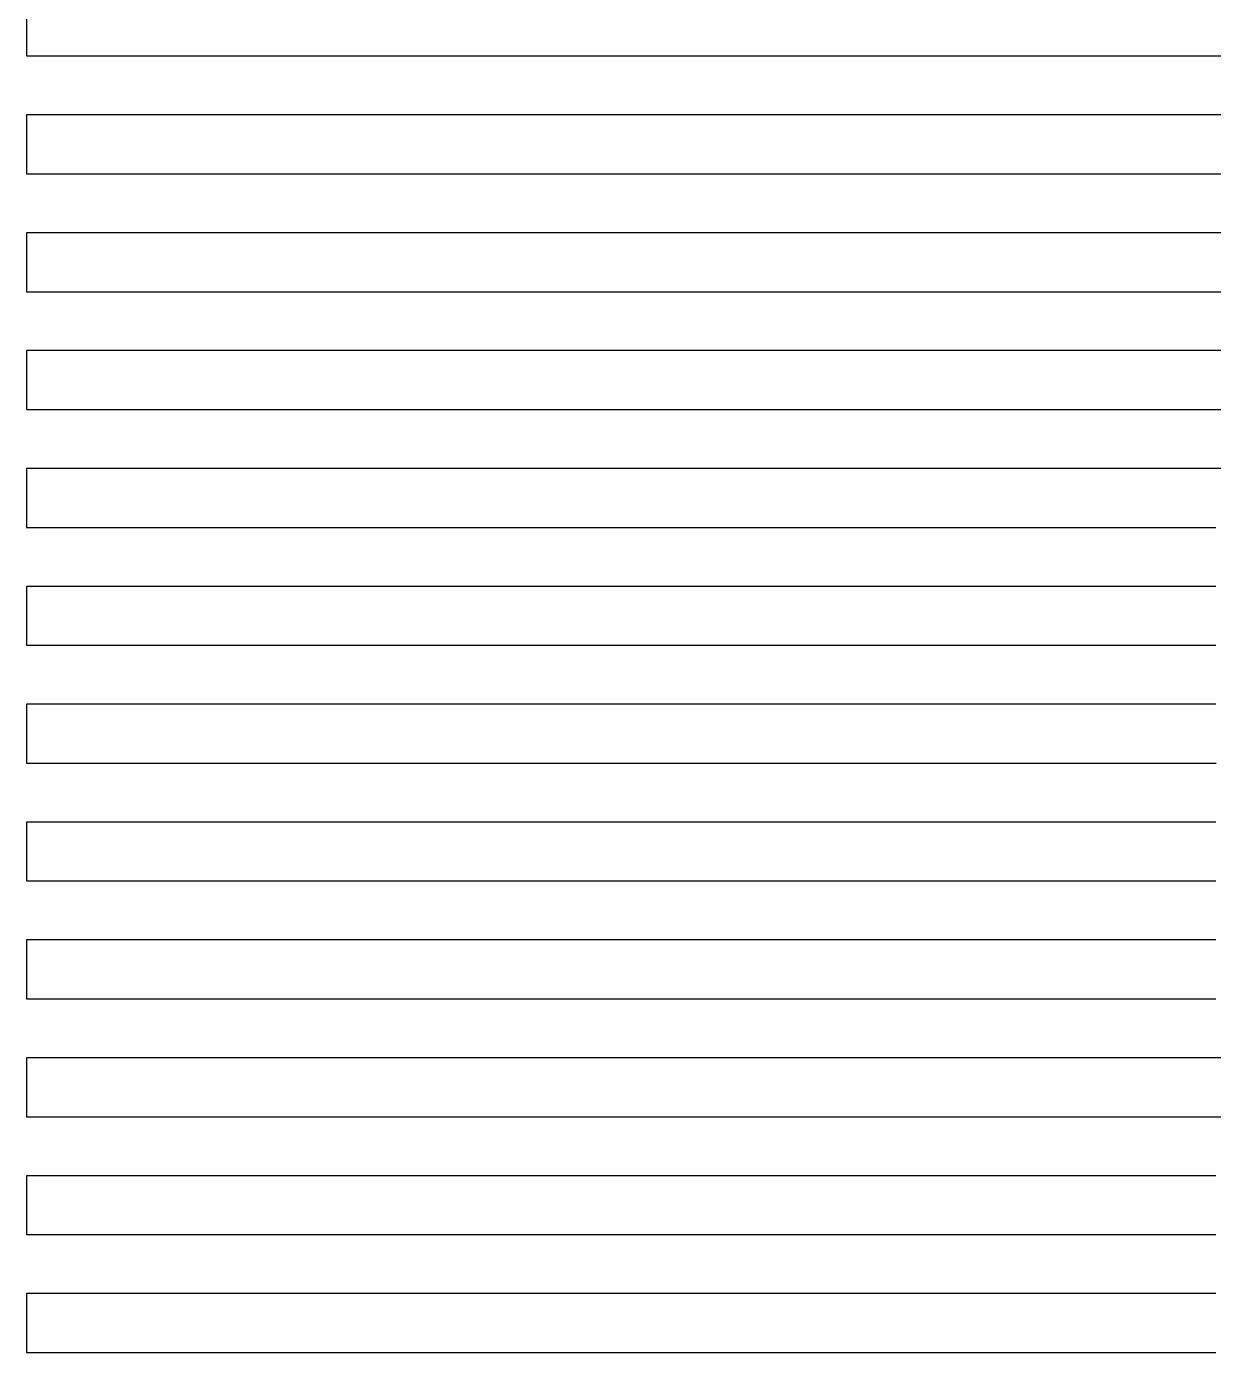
# Model space of a CAD drawing. Extents: x 20 to 170, y 60 to 234.
# Drawn here: x 20 to 38.75, y 126.07 to 147 of the extents above; entities that cross this region are included whole.
import ezdxf

# ---------------------------------------------------------------- set-up
doc = ezdxf.new("R2010")
doc.units = 0
doc.header["$LTSCALE"] = 0.000394
doc.layers.add('SPLINE', color=7, linetype='CONTINUOUS')

msp = doc.modelspace()

# ---------------------------------------------------------------- linework, layer by layer
at = {"layer": 'SPLINE', "color": 2}
for points in [[(20, 147.467438, -40), (20, 146.538559, -40), (27.905815, 146.538559, -40), (27.929451, 146.538559, -39.414444), (27.976707, 146.538559, -39.142025), (28.026337, 146.538559, -38.972904), (28.125626, 146.538559, -38.734924), (28.32177, 146.538559, -38.443748), (28.494316, 146.538559, -38.296589), (28.669207, 146.538559, -38.205769), (29.019009, 146.538559, -38.155647), (29.716219, 146.538559, -38.152569), (31.113033, 146.538559, -38.202648), (31.810265, 146.538559, -38.190109), (32.507484, 146.538559, -38.199528), (33.207077, 146.538559, -38.240208), (33.554504, 146.538559, -38.230808), (34.254089, 146.538559, -38.230808), (35.298748, 146.538559, -38.196369), (35.601265, 146.538559, -38.190109), (35.622517, 146.538559, -38.068008), (36.395401, 146.538559, -31.185509), (36.475761, 146.538559, -30.133453), (36.541935, 146.538559, -29.475895), (36.674278, 146.538559, -28.455057), (37.045334, 146.538559, -26.040924), (37.217873, 146.538559, -24.966888), (37.392784, 146.538559, -24.531651), (37.612587, 146.538559, -24.18095), (38.092358, 146.538559, -23.106934), (38.647781, 146.538559, -21.888918), (39.203209, 146.538559, -20.799221)], [(39.137024, 145.607391, -19.077005), (38.527241, 145.607391, -20.714642), (38.092358, 145.607391, -21.616478), (37.480209, 145.607391, -22.984854), (36.870453, 145.607391, -23.989952), (36.695564, 145.607391, -24.30619), (36.572655, 145.607391, -24.60993), (36.447384, 145.607391, -25.023268), (36.423744, 145.607391, -25.132868), (36.402496, 145.607391, -25.283148), (36.331573, 145.607391, -25.831106), (36.263046, 145.607391, -26.585762), (35.686356, 145.607391, -35.378235), (35.431114, 145.607391, -38.186989), (34.601509, 145.607391, -38.224548), (30.588341, 145.607391, -38.230808), (29.368792, 145.607391, -38.196369), (29.019009, 145.607391, -38.199528), (28.669207, 145.607391, -38.237068), (28.32177, 145.607391, -38.471909), (28.125626, 145.607391, -38.759983), (28.026337, 145.607391, -38.997944), (27.976707, 145.607391, -39.167065), (27.929451, 145.607391, -39.442604), (27.905815, 145.607391, -40), (20, 145.607391, -40), (20, 144.676163, -40), (27.905815, 144.676163, -40), (27.929451, 144.676163, -39.417564), (27.976707, 144.676163, -39.145103), (28.026337, 144.676163, -38.976044), (28.125626, 144.676163, -38.741184), (28.32177, 144.676163, -38.453148), (28.669207, 144.676163, -38.218288), (29.019009, 144.676163, -38.190109), (29.716219, 144.676163, -38.190109), (31.113033, 144.676163, -38.246449), (31.460461, 144.676163, -38.246449), (31.810265, 144.676163, -38.230808), (34.601509, 144.676163, -38.230808), (34.646416, 144.676163, -38.224548), (35.457108, 144.676163, -29.287994), (35.494892, 144.676163, -28.815157), (35.561085, 144.676163, -28.098139), (35.627258, 144.676163, -27.518841), (35.757259, 144.676163, -26.604523), (36.237053, 144.676163, -23.792692), (36.293755, 144.676163, -23.517132), (36.352856, 144.676163, -23.348034), (36.466301, 144.676163, -23.100714), (38.092358, 144.676163, -19.837963), (38.548515, 144.676163, -18.792088), (39.028316, 144.676163, -17.176413)], [(39.257568, 143.747345, -13.666242), (38.439804, 143.747345, -16.856993), (38.418522, 143.747345, -16.913353), (38.255432, 143.747345, -17.270351), (37.742561, 143.747345, -18.541607), (37.392784, 143.747345, -19.252405), (36.695564, 143.747345, -20.711521), (35.998344, 143.747345, -22.223976), (35.844715, 143.747345, -22.530796), (35.669815, 143.747345, -22.953514), (35.452354, 143.747345, -23.620472), (35.386204, 143.747345, -23.845932), (35.322365, 143.747345, -24.18721), (35.298748, 143.747345, -24.41267), (34.80714, 143.747345, -30.637531), (34.70314, 143.747345, -32.074787), (34.471527, 143.747345, -35.757114), (34.450245, 143.747345, -35.863575), (33.904289, 143.747345, -38.149387), (33.883026, 143.747345, -38.196369), (32.852547, 143.747345, -38.196369), (32.507484, 143.747345, -38.208908), (32.160057, 143.747345, -38.237068), (31.810265, 143.747345, -38.258968), (31.113033, 143.747345, -38.246449), (29.716219, 143.747345, -38.199528), (29.019009, 143.747345, -38.190109), (28.669207, 143.747345, -38.252708), (28.32177, 143.747345, -38.493828), (28.125626, 143.747345, -38.788204), (28.026337, 143.747345, -39.023045), (27.976707, 143.747345, -39.195244), (27.929451, 143.747345, -39.467686), (27.905815, 143.747345, -40), (20, 143.747345, -40), (20, 142.816132, -40), (27.905815, 142.816132, -40), (27.929451, 142.816132, -39.498924), (27.976707, 142.816132, -39.226543), (28.026337, 142.816132, -39.057465), (28.125626, 142.816132, -38.819485), (28.32177, 142.816132, -38.528309), (28.494316, 142.816132, -38.381107), (28.669207, 142.816132, -38.290287), (29.019009, 142.816132, -38.240208), (29.716219, 142.816132, -38.233948), (31.810265, 142.816132, -38.230808), (32.507484, 142.816132, -38.171329), (33.020355, 142.816132, -38.155647), (33.533222, 142.816132, -38.171329), (33.554504, 142.816132, -37.945869), (33.904289, 142.816132, -32.807545), (34.384071, 142.816132, -25.280008), (34.426605, 142.816132, -24.995049), (34.471527, 142.816132, -24.804049), (34.733875, 142.816132, -23.773932), (34.842602, 142.816132, -23.404394), (35.298748, 142.816132, -22.007877), (36.695564, 142.816132, -18.707527), (37.392784, 142.816132, -17.332951), (37.655121, 142.816132, -16.929033), (38.092358, 142.816132, -15.973975), (38.418522, 142.816132, -15.231877), (39.27409, 142.816132, -12.360547)], [(39.295364, 141.884872, -11.486949), (38.439804, 141.884872, -13.644342), (37.588947, 141.884872, -15.654596), (37.567673, 141.884872, -15.698457), (36.695564, 141.884872, -17.076193), (35.298748, 141.884872, -19.953823), (34.622791, 141.884872, -21.456779), (34.454983, 141.884872, -21.841938), (34.284813, 141.884872, -22.493216), (33.925583, 141.884872, -23.911652), (33.774296, 141.884872, -24.64123), (33.646671, 141.884872, -25.521126), (33.582851, 141.884872, -26.106705), (33.502502, 141.884872, -26.983442), (32.87381, 141.884872, -36.170456), (32.661121, 141.884872, -38.152569), (31.113033, 141.884872, -38.155647), (29.716219, 141.884872, -38.171329), (29.019009, 141.884872, -38.199528), (28.669207, 141.884872, -38.237068), (28.32177, 141.884872, -38.471909), (28.125626, 141.884872, -38.759983), (28.026337, 141.884872, -38.997944), (27.976707, 141.884872, -39.167065), (27.929451, 141.884872, -39.442604), (27.905815, 141.884872, -40), (20, 141.884872, -40), (20, 140.953674, -40), (27.905815, 140.953674, -40), (27.929451, 140.953674, -39.436325), (27.976707, 140.953674, -39.163944), (28.026337, 140.953674, -38.991703), (28.125626, 140.953674, -38.756886), (28.32177, 140.953674, -38.468788), (28.669207, 140.953674, -38.233948), (28.844109, 140.953674, -38.202648), (29.368792, 140.953674, -38.168148), (29.716219, 140.953674, -38.155647), (31.113033, 140.953674, -38.152569), (31.876436, 140.953674, -38.165047), (31.897709, 140.953674, -38.046089), (32.663486, 140.953674, -30.812931), (32.732014, 140.953674, -29.657473), (32.779278, 140.953674, -28.959217), (32.826553, 140.953674, -28.358019), (32.944733, 140.953674, -27.139942), (33.455227, 140.953674, -22.433716), (33.507233, 140.953674, -22.145638), (33.559227, 140.953674, -21.957798), (33.679779, 140.953674, -21.647778), (33.904289, 140.953674, -21.14992), (34.776428, 140.953674, -19.261786), (34.885139, 140.953674, -19.045727), (36.695564, 140.953674, -15.955235), (37.567673, 140.953674, -14.44594), (38.527241, 140.953674, -12.348047), (39.356827, 140.953674, -10.823092)], [(39.311905, 140.024841, -10.566352), (38.702141, 140.024841, -11.533909), (38.439804, 140.024841, -12.006708), (37.697674, 140.024841, -13.215384), (37.567673, 140.024841, -13.443963), (36.801895, 140.024841, -14.636939), (36.52066, 140.024841, -15.047178), (35.998344, 140.024841, -15.964596), (35.005669, 140.024841, -17.549011), (34.710236, 140.024841, -18.084469), (33.904289, 140.024841, -19.853603), (32.836002, 140.024841, -22.239555), (32.682384, 140.024841, -22.627855), (32.606743, 140.024841, -22.887733), (32.53112, 140.024841, -23.285414), (32.507484, 140.024841, -23.539072), (32.093872, 140.024841, -30.991409), (31.680271, 140.024841, -38.020988), (31.656635, 140.024841, -38.186989), (31.113033, 140.024841, -38.180729), (30.415813, 140.024841, -38.152569), (29.716219, 140.024841, -38.168148), (29.368792, 140.024841, -38.196369), (28.669207, 140.024841, -38.255867), (28.32177, 140.024841, -38.487568), (28.125626, 140.024841, -38.778744), (28.026337, 140.024841, -39.013645), (27.976707, 140.024841, -39.182705), (27.929451, 140.024841, -39.458244), (27.905815, 140.024841, -40), (20, 140.024841, -40), (20, 139.093628, -40), (27.905815, 139.093628, -40), (27.929451, 139.093628, -39.423824), (27.976707, 139.093628, -39.148285), (28.026337, 139.093628, -38.979164), (28.125626, 139.093628, -38.744324), (28.32177, 139.093628, -38.453148), (28.494316, 139.093628, -38.305969), (28.669207, 139.093628, -38.215168), (29.019009, 139.093628, -38.165047), (29.368792, 139.093628, -38.155647), (30.011652, 139.093628, -38.183807), (30.895596, 139.093628, -38.155647), (31.744091, 139.093628, -23.961792), (31.79372, 139.093628, -23.670572), (31.840984, 139.093628, -23.504612), (31.935535, 139.093628, -23.272934), (32.871445, 139.093628, -21.400419), (32.991985, 139.093628, -21.17812), (33.235416, 139.093628, -20.868101), (33.495407, 139.093628, -20.658281), (33.774296, 139.093628, -20.041464), (33.795578, 139.093628, -19.975683), (34.013016, 139.093628, -19.127146), (34.183178, 139.093628, -18.557247), (34.353359, 139.093628, -18.150209), (34.521168, 139.093628, -17.868389), (34.691338, 139.093628, -17.699291), (34.757511, 139.093628, -17.649191), (35.029308, 139.093628, -16.838173), (35.298748, 139.093628, -16.155575), (35.605995, 139.093628, -15.498037), (35.8778, 139.093628, -14.990758), (36.149597, 139.093628, -14.646339), (36.695564, 139.093628, -14.001301), (36.84919, 139.093628, -13.866682), (37.470768, 139.093628, -13.008705), (37.624397, 139.093628, -12.777025), (37.78038, 139.093628, -12.539026), (38.439804, 139.093628, -11.621589), (38.789589, 139.093628, -11.07987)], [(38.789589, 138.162445, -10.710372), (37.657486, 138.162445, -12.276007), (36.934265, 138.162445, -13.014984), (36.695564, 138.162445, -13.190284), (35.648529, 138.162445, -14.004441), (35.473629, 138.162445, -14.25492), (35.260933, 138.162445, -14.721499), (34.646416, 138.162445, -14.978258), (34.436077, 138.162445, -15.134818), (33.755398, 138.162445, -15.829955), (33.56633, 138.162445, -16.127455), (33.52142, 138.162445, -16.255795), (33.18343, 138.162445, -17.567791), (32.999081, 138.162445, -18.40383), (32.916367, 138.162445, -18.882927), (32.836002, 138.162445, -19.452826), (32.672935, 138.162445, -20.767881), (32.651653, 138.162445, -20.896301), (31.985165, 138.162445, -22.630976), (31.810265, 138.162445, -23.000494), (31.734623, 138.162445, -23.222794), (31.656635, 138.162445, -23.592272), (31.635363, 138.162445, -23.839672), (31.113033, 138.162445, -32.807545), (30.808151, 138.162445, -37.930229), (30.784515, 138.162445, -38.161949), (30.250362, 138.162445, -38.171329), (29.716219, 138.162445, -38.152569), (29.019009, 138.162445, -38.152569), (28.669207, 138.162445, -38.180729), (28.32177, 138.162445, -38.415569), (28.125626, 138.162445, -38.703625), (28.026337, 138.162445, -38.938484), (27.976707, 138.162445, -39.107544), (27.929451, 138.162445, -39.379963), (27.905815, 138.162445, -40), (20, 138.162445, -40), (20, 137.233582, -40), (27.905815, 137.233582, -40), (27.929451, 137.233582, -39.379963), (27.976707, 137.233582, -39.107544), (28.026337, 137.233582, -38.938484), (28.125626, 137.233582, -38.703625), (28.32177, 137.233582, -38.415569), (28.669207, 137.233582, -38.180729), (29.019009, 137.233582, -38.152569), (30.250362, 137.233582, -38.152569), (30.784515, 137.233582, -38.168148), (31.635363, 137.233582, -23.557852), (31.656635, 137.233582, -23.329294), (31.680271, 137.233582, -23.200874), (31.722809, 137.233582, -23.022394), (31.831516, 137.233582, -22.718676), (32.682384, 137.233582, -15.867516), (32.758007, 137.233582, -15.501176), (32.836002, 137.233582, -15.250677), (32.987267, 137.233582, -14.871799), (33.294514, 137.233582, -14.38646), (33.769569, 137.233582, -13.897982), (33.904289, 137.233582, -13.779022), (34.450245, 137.233582, -13.443963), (34.622791, 137.233582, -13.362523), (35.045849, 137.233582, -13.205964), (35.327103, 137.233582, -13.155864), (35.518551, 137.233582, -13.146484), (35.539822, 137.233582, -13.140203), (35.927429, 137.233582, -12.905385), (36.333958, 137.233582, -12.764465), (36.957901, 137.233582, -12.438806), (37.674026, 137.233582, -11.768747), (38.439804, 137.233582, -10.763612), (38.614697, 137.233582, -10.544412), (38.789589, 137.233582, -10.356532)], [(38.789589, 136.302399, -10.181193), (38.439804, 136.302399, -10.535011), (37.664577, 136.302399, -11.543288), (37.163532, 136.302399, -11.934688), (37.000435, 136.302399, -12.072448), (36.979164, 136.302399, -12.084967), (36.128311, 136.302399, -12.282227), (35.298748, 136.302399, -12.235267), (35.055298, 136.302399, -12.185186), (34.646416, 136.302399, -12.203967), (34.317898, 136.302399, -12.366807), (33.970459, 136.302399, -12.726885), (33.207077, 136.302399, -13.196564), (32.965996, 136.302399, -13.447063), (32.847816, 136.302399, -13.653702), (32.727295, 136.302399, -13.998161), (32.708378, 136.302399, -14.073321), (32.616211, 136.302399, -14.596239), (31.985165, 136.302399, -20.176104), (31.635363, 136.302399, -23.028654), (31.113033, 136.302399, -27.972898), (30.959415, 136.302399, -29.519714), (30.893223, 136.302399, -30.271233), (30.810505, 136.302399, -31.335829), (30.037643, 136.302399, -38.089928), (30.01638, 136.302399, -38.152569), (29.019009, 136.302399, -38.152569), (28.669207, 136.302399, -38.180729), (28.32177, 136.302399, -38.415569), (28.125626, 136.302399, -38.703625), (28.026337, 136.302399, -38.938484), (27.976707, 136.302399, -39.107544), (27.929451, 136.302399, -39.379963), (27.905815, 136.302399, -40), (20, 136.302399, -40), (20, 135.37117, -40), (27.905815, 135.37117, -40), (27.929451, 135.37117, -39.379963), (27.976707, 135.37117, -39.107544), (28.026337, 135.37117, -38.938484), (28.125626, 135.37117, -38.703625), (28.32177, 135.37117, -38.415569), (28.669207, 135.37117, -38.180729), (29.019009, 135.37117, -38.152569), (29.912392, 135.37117, -38.152569), (29.936031, 135.37117, -38.111828), (30.025829, 135.37117, -37.303951), (30.044758, 135.37117, -37.106712), (30.81287, 135.37117, -26.028404), (30.845966, 135.37117, -25.781006), (30.978333, 135.37117, -25.048288), (31.113033, 135.37117, -24.42831), (31.663731, 135.37117, -22.192656), (31.684992, 135.37117, -22.070498), (32.018261, 135.37117, -19.490345), (32.594929, 135.37117, -14.408381), (32.682384, 135.37117, -13.985662), (32.857265, 135.37117, -13.547283), (33.032166, 135.37117, -13.299884), (33.207077, 135.37117, -13.149604), (33.379604, 135.37117, -13.043184), (33.779037, 135.37117, -12.028627), (33.904289, 135.37117, -11.806348), (34.254089, 135.37117, -11.449349), (34.601509, 135.37117, -11.28341), (34.951309, 135.37117, -11.24581), (35.298748, 135.37117, -11.327209), (35.865974, 135.37117, -11.474409), (36.149597, 135.37117, -11.533909), (36.454479, 135.37117, -11.665389), (36.950806, 135.37117, -11.806348), (37.06662, 135.37117, -11.800068), (37.087879, 135.37117, -11.787528), (37.666931, 135.37117, -11.36167), (37.964741, 135.37117, -10.976531), (38.092358, 135.37117, -10.826232), (38.560326, 135.37117, -10.309552), (38.794319, 135.37117, -10.124833)], [(38.789589, 134.442291, -10.196874), (38.614697, 134.442291, -10.337752), (38.092358, 134.442291, -10.91077), (37.676384, 134.442291, -11.333489), (37.262791, 134.442291, -11.637229), (37.241516, 134.442291, -11.643509), (36.52066, 134.442291, -11.11429), (36.345772, 134.442291, -11.029771), (35.298748, 134.442291, -10.657151), (34.601509, 134.442291, -10.638331), (34.254089, 134.442291, -10.738551), (33.904289, 134.442291, -11.05479), (33.795578, 134.442291, -11.230149), (33.686852, 134.442291, -11.474409), (33.554504, 134.442291, -11.812548), (33.09362, 134.442291, -13.168404), (32.871445, 134.442291, -13.970001), (32.762756, 134.442291, -14.43342), (32.651653, 134.442291, -14.962598), (31.810265, 134.442291, -21.434879), (31.78898, 134.442291, -21.49124), (31.280842, 134.442291, -22.543316), (31.113033, 134.442291, -22.915934), (30.978333, 134.442291, -23.263514), (30.845966, 134.442291, -23.711252), (30.827068, 134.442291, -23.817732), (30.767971, 134.442291, -24.20603), (30.730156, 134.442291, -24.58489), (30.21492, 134.442291, -33.139423), (29.869839, 134.442291, -38.152569), (29.019009, 134.442291, -38.152569), (28.669207, 134.442291, -38.196369), (28.32177, 134.442291, -38.431229), (28.125626, 134.442291, -38.719284), (28.026337, 134.442291, -38.957264), (27.976707, 134.442291, -39.126366), (27.929451, 134.442291, -39.398785), (27.905815, 134.442291, -40), (20, 134.442291, -40), (20, 133.511124, -40), (27.905815, 133.511124, -40), (27.929451, 133.511124, -39.436325), (27.976707, 133.511124, -39.163944), (28.026337, 133.511124, -38.991703), (28.125626, 133.511124, -38.756886), (28.32177, 133.511124, -38.468788), (28.669207, 133.511124, -38.233948), (28.844109, 133.511124, -38.202648), (29.368792, 133.511124, -38.168148), (29.848576, 133.511124, -38.152569), (29.869839, 133.511124, -37.961529), (30.179459, 133.511124, -32.788723), (30.704151, 133.511124, -23.686192), (30.723061, 133.511124, -23.432592), (30.801056, 133.511124, -23.009893), (30.957041, 133.511124, -22.574615), (31.113033, 133.511124, -22.255276), (31.287933, 133.511124, -21.951538), (31.897709, 133.511124, -20.95892), (31.985165, 133.511124, -20.824282), (32.160057, 133.511124, -20.626982), (32.334938, 133.511124, -20.498602), (32.507484, 133.511124, -20.398401), (32.616211, 133.511124, -20.354582), (32.639851, 133.511124, -20.320124), (32.854919, 133.511124, -18.654327), (33.386681, 133.511124, -13.065043), (33.429234, 133.511124, -12.686206), (33.519043, 133.511124, -11.796887), (33.547413, 133.511124, -11.630969), (33.667934, 133.511124, -11.258349), (33.904289, 133.511124, -10.879471), (34.254089, 133.511124, -10.650871), (34.601509, 133.511124, -10.622691), (35.298748, 133.511124, -10.622691), (35.823421, 133.511124, -10.657151), (35.998344, 133.511124, -10.675952), (36.345772, 133.511124, -10.760471), (36.52066, 133.511124, -10.838771), (36.695564, 133.511124, -10.95773), (37.392784, 133.511124, -11.546389), (37.414047, 133.511124, -11.558928), (37.986004, 133.511124, -11.25521), (38.789589, 133.511124, -10.494312)], [(38.789589, 132.579895, -10.801171), (37.915112, 132.579895, -11.367909), (37.525131, 132.579895, -11.562069), (37.501492, 132.579895, -11.558928), (36.695564, 132.579895, -10.85441), (36.345772, 132.579895, -10.700992), (35.998344, 132.579895, -10.672812), (35.298748, 132.579895, -10.594532), (34.951309, 132.579895, -10.585152), (34.601509, 132.579895, -10.588251), (34.254089, 132.579895, -10.628952), (33.904289, 132.579895, -10.863791), (33.708122, 132.579895, -11.154989), (33.608856, 132.579895, -11.38985), (33.561581, 132.579895, -11.562069), (33.511951, 132.579895, -11.831367), (33.119633, 132.579895, -14.931298), (32.9589, 132.579895, -16.252695), (32.821823, 132.579895, -17.555271), (32.802917, 132.579895, -17.699291), (32.58075, 132.579895, -18.998747), (31.876436, 132.579895, -20.432901), (31.855154, 132.579895, -20.473581), (31.113033, 132.579895, -21.50062), (31.035057, 132.579895, -21.625877), (30.957041, 132.579895, -21.782417), (30.801056, 132.579895, -22.223976), (30.723061, 132.579895, -22.652916), (30.704151, 132.579895, -22.912794), (30.179459, 132.579895, -32.466225), (29.869839, 132.579895, -37.902008), (29.848576, 132.579895, -38.152569), (29.716219, 132.579895, -38.155647), (29.019009, 132.579895, -38.215168), (28.669207, 132.579895, -38.255867), (28.32177, 132.579895, -38.487568), (28.125626, 132.579895, -38.778744), (28.026337, 132.579895, -39.013645), (27.976707, 132.579895, -39.182705), (27.929451, 132.579895, -39.458244), (27.905815, 132.579895, -40), (20, 132.579895, -40), (20, 131.648697, -40), (27.905815, 131.648697, -40), (27.929451, 131.648697, -39.442604), (27.976707, 131.648697, -39.167065), (28.026337, 131.648697, -38.997944), (28.125626, 131.648697, -38.759983), (28.32177, 131.648697, -38.471909), (28.669207, 131.648697, -38.237068), (28.844109, 131.648697, -38.205769), (29.368792, 131.648697, -38.168148), (29.848576, 131.648697, -38.152569), (29.869839, 131.648697, -37.826889), (30.179459, 131.648697, -32.118668), (30.704151, 131.648697, -22.101818), (30.723061, 131.648697, -21.835678), (30.801056, 131.648697, -21.400419), (30.879055, 131.648697, -21.14366), (31.00667, 131.648697, -20.648922), (31.113033, 131.648697, -20.329521), (31.231211, 131.648697, -20.044603), (31.876436, 131.648697, -18.695047), (31.897709, 131.648697, -18.594828), (32.703659, 131.648697, -13.835382), (32.854919, 131.648697, -13.268604), (33.003811, 131.648697, -12.814545), (33.32288, 131.648697, -12.022347), (33.604156, 131.648697, -11.39299), (33.753044, 131.648697, -11.07987), (33.904289, 131.648697, -10.873191), (34.079189, 131.648697, -10.726051), (34.254089, 131.648697, -10.638331), (34.601509, 131.648697, -10.585152), (35.298748, 131.648697, -10.591392), (36.173233, 131.648697, -10.700992), (36.345772, 131.648697, -10.735452), (36.695564, 131.648697, -10.92957), (37.458965, 131.648697, -11.646608), (37.690582, 131.648697, -11.699869), (38.040375, 131.648697, -11.612168), (38.789589, 131.648697, -11.24581)], [(38.877033, 130.719849, -11.502588), (38.092358, 130.719849, -11.787528), (37.640942, 130.719849, -11.919027), (37.437683, 130.719849, -11.868968), (36.695564, 130.719849, -11.23957), (36.345772, 130.719849, -11.029771), (35.998344, 130.719849, -10.90449), (35.298748, 130.719849, -10.672812), (34.601509, 130.719849, -10.660292), (34.254089, 130.719849, -10.738551), (34.079189, 130.719849, -10.838771), (33.904289, 130.719849, -10.97027), (33.554504, 130.719849, -11.27403), (33.207077, 130.719849, -11.671669), (32.857265, 130.719849, -12.235267), (32.784019, 130.719849, -12.407506), (32.661121, 130.719849, -12.839624), (31.937889, 130.719849, -16.512575), (31.810265, 130.719849, -17.182613), (30.97596, 130.719849, -18.751408), (30.907431, 130.719849, -18.926727), (30.841238, 130.719849, -19.192905), (30.822319, 130.719849, -19.302465), (30.763241, 130.719849, -19.725183), (30.723061, 130.719849, -20.160463), (30.238537, 130.719849, -30.618771), (29.848576, 130.719849, -38.152569), (29.368792, 130.719849, -38.168148), (28.844109, 130.719849, -38.202648), (28.669207, 130.719849, -38.233948), (28.32177, 130.719849, -38.468788), (28.125626, 130.719849, -38.756886), (28.026337, 130.719849, -38.991703), (27.976707, 130.719849, -39.163944), (27.929451, 130.719849, -39.436325), (27.905815, 130.719849, -40), (20, 130.719849, -40), (20, 129.788635, -40), (27.905815, 129.788635, -40), (27.929451, 129.788635, -39.442604), (27.976707, 129.788635, -39.167065), (28.026337, 129.788635, -38.997944), (28.125626, 129.788635, -38.759983), (28.32177, 129.788635, -38.471909), (28.669207, 129.788635, -38.237068), (28.844109, 129.788635, -38.205769), (29.368792, 129.788635, -38.168148), (29.848576, 129.788635, -38.152569), (30.141653, 129.788635, -32.394207), (30.723061, 129.788635, -19.853603), (30.763241, 129.788635, -19.452826), (30.801056, 129.788635, -19.183485), (30.879055, 129.788635, -18.882927), (30.957041, 129.788635, -18.695047), (31.351734, 129.788635, -17.95295), (31.375391, 129.788635, -17.87151), (31.810265, 129.788635, -15.285097), (31.985165, 129.788635, -14.55556), (32.160057, 129.788635, -13.951201), (32.507484, 129.788635, -12.949184), (32.814732, 129.788635, -12.225886), (33.010902, 129.788635, -11.922168), (33.207077, 129.788635, -11.746829), (34.079189, 129.788635, -11.10803), (34.254089, 129.788635, -10.99843), (34.601509, 129.788635, -10.907671), (35.298748, 129.788635, -10.926431), (35.473629, 129.788635, -10.97965), (35.648529, 129.788635, -11.05479), (35.823421, 129.788635, -11.16443), (36.695564, 129.788635, -11.818828), (37.305328, 129.788635, -12.360547), (37.518044, 129.788635, -12.373087), (38.092358, 129.788635, -12.207107), (39.486828, 129.788635, -11.533909)], [(38.789589, 128.857422, -12.197747), (38.052185, 128.857422, -12.701865), (37.458965, 128.857422, -12.939825), (37.187141, 128.857422, -12.936685), (36.934265, 128.857422, -12.961745), (36.832626, 128.857422, -12.908484), (36.695564, 128.857422, -12.786385), (35.473629, 128.857422, -11.793808), (35.298748, 128.857422, -11.684209), (34.951309, 128.857422, -11.587129), (34.601509, 128.857422, -11.634068), (34.317898, 128.857422, -11.784388), (33.904289, 128.857422, -12.084967), (33.511951, 128.857422, -12.276007), (33.207077, 128.857422, -12.488946), (32.857265, 128.857422, -12.964845), (31.935535, 128.857422, -14.878058), (31.840984, 128.857422, -15.090979), (31.744091, 128.857422, -15.404098), (30.808151, 128.857422, -21.0779), (30.77269, 128.857422, -21.32214), (29.912392, 128.857422, -38.124348), (29.895851, 128.857422, -38.155647), (29.19389, 128.857422, -38.183807), (28.669207, 128.857422, -38.218288), (28.32177, 128.857422, -38.453148), (28.125626, 128.857422, -38.741184), (28.026337, 128.857422, -38.976044), (27.976707, 128.857422, -39.145103), (27.929451, 128.857422, -39.417564), (27.905815, 128.857422, -40), (20, 128.857422, -40), (20, 127.928581, -40), (27.905815, 127.928581, -40), (27.929451, 127.928581, -39.401905), (27.976707, 127.928581, -39.129444), (28.026337, 127.928581, -38.960365), (28.125626, 127.928581, -38.725544), (28.32177, 127.928581, -38.434307), (28.669207, 127.928581, -38.199528), (29.019009, 127.928581, -38.161949), (29.368792, 127.928581, -38.155647), (30.479633, 127.928581, -38.190109), (30.588341, 127.928581, -38.190109), (30.611988, 127.928581, -38.152569), (31.113033, 127.928581, -28.295399), (31.460461, 127.928581, -20.711521), (31.484098, 127.928581, -20.326422), (31.526634, 127.928581, -19.953823), (31.876436, 127.928581, -17.830791), (32.018261, 127.928581, -17.116873), (32.160057, 127.928581, -16.593973), (32.420029, 127.928581, -15.930136), (32.507484, 127.928581, -15.767336), (33.207077, 127.928581, -14.33322), (33.379604, 127.928581, -13.963741), (33.467041, 127.928581, -13.763342), (33.554504, 127.928581, -13.597363), (33.838116, 127.928581, -13.340623), (34.646416, 127.928581, -12.942945), (34.951309, 127.928581, -12.889705), (35.298748, 127.928581, -13.046264), (35.754894, 127.928581, -13.434563), (36.187412, 127.928581, -13.631822), (36.629372, 127.928581, -13.847882), (36.979164, 127.928581, -13.719502), (37.262791, 127.928581, -13.678802), (37.598404, 127.928581, -13.450243), (37.941101, 127.928581, -13.262364), (38.702141, 127.928581, -12.642325), (38.789589, 127.928581, -12.579726)], [(38.789589, 126.99736, -12.955465), (38.092358, 126.99736, -13.534743), (37.567673, 126.99736, -13.982481), (37.021729, 126.99736, -14.47098), (36.695564, 126.99736, -14.640059), (36.411934, 126.99736, -14.887438), (36.272491, 126.99736, -14.871799), (35.778534, 126.99736, -14.921898), (35.523277, 126.99736, -15.078458), (34.951309, 126.99736, -15.056559), (34.601509, 126.99736, -15.216217), (34.426605, 126.99736, -15.494917), (33.51667, 126.99736, -17.567791), (33.462318, 126.99736, -17.702431), (33.419785, 126.99736, -17.843349), (32.940002, 126.99736, -18.726347), (32.616211, 126.99736, -19.405806), (32.594929, 126.99736, -19.490345), (32.507484, 126.99736, -19.956944), (32.45076, 126.99736, -20.476702), (32.268784, 126.99736, -23.103834), (32.145878, 126.99736, -25.032648), (32.051346, 126.99736, -26.920822), (31.540833, 126.99736, -37.967808), (31.526634, 126.99736, -38.152569), (29.019009, 126.99736, -38.152569), (28.669207, 126.99736, -38.196369), (28.32177, 126.99736, -38.431229), (28.125626, 126.99736, -38.719284), (28.026337, 126.99736, -38.957264), (27.976707, 126.99736, -39.126366), (27.929451, 126.99736, -39.398785), (27.905815, 126.99736, -40), (20, 126.99736, -40), (20, 126.0662, -40), (27.905815, 126.0662, -40), (27.929451, 126.0662, -39.401905), (27.976707, 126.0662, -39.129444), (28.026337, 126.0662, -38.960365), (28.125626, 126.0662, -38.725544), (28.32177, 126.0662, -38.434307), (28.669207, 126.0662, -38.199528), (29.019009, 126.0662, -38.161949), (29.368792, 126.0662, -38.155647), (29.716219, 126.0662, -38.165047), (30.415813, 126.0662, -38.152569), (32.486198, 126.0662, -38.155647), (32.507484, 126.0662, -38.002228), (32.932907, 126.0662, -31.824287), (33.341789, 126.0662, -24.60993), (33.393772, 126.0662, -24.014992), (33.467041, 126.0662, -23.470192), (33.490688, 126.0662, -23.332394), (33.511951, 126.0662, -23.100714), (33.554504, 126.0662, -22.831394), (33.599415, 126.0662, -22.634136), (33.663216, 126.0662, -22.214516), (33.783745, 126.0662, -21.597717), (33.904289, 126.0662, -21.1374), (34.301353, 126.0662, -19.928743), (35.298748, 126.0662, -17.567791), (35.998344, 126.0662, -16.421755), (36.345772, 126.0662, -15.823695), (36.695564, 126.0662, -15.350838), (37.392784, 126.0662, -14.517981), (37.742561, 126.0662, -14.126561), (37.917477, 126.0662, -13.985662), (38.614697, 126.0662, -13.334383), (38.789589, 126.0662, -13.184084)]]:
    msp.add_polyline3d(points, dxfattribs=at)

doc.saveas('drawing.dxf')
